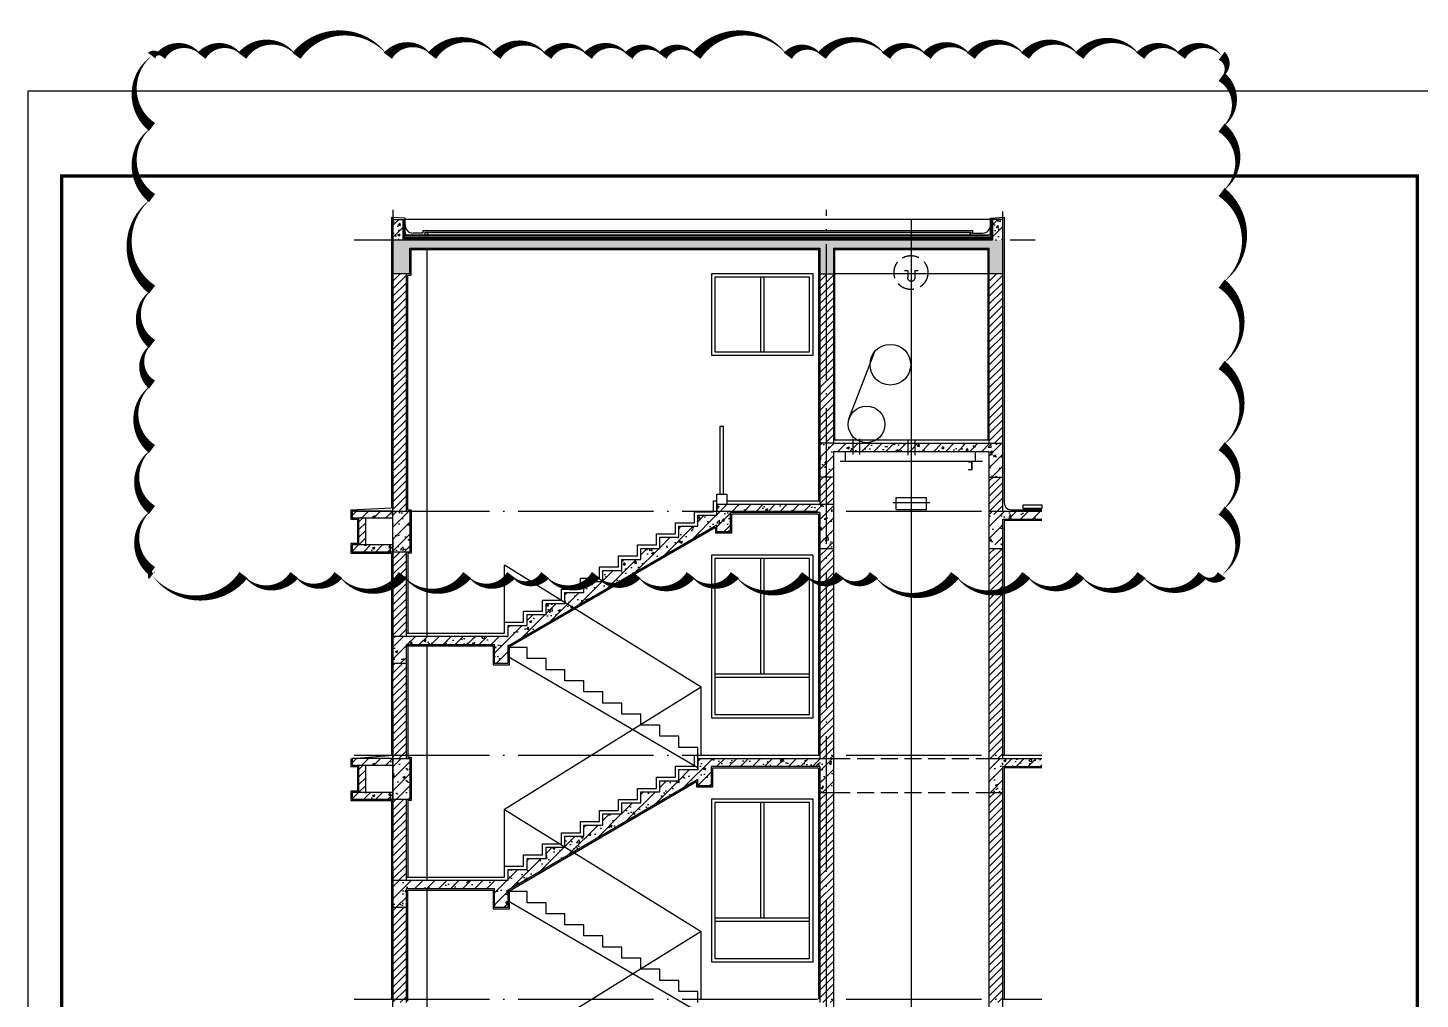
# Model space of a CAD drawing. Extents: x -1041549 to 749950, y -354245 to 17554.
# Drawn here: x -733762 to -713219, y -219186 to -204858 of the extents above; entities that cross this region are included whole.
import ezdxf

# ---------------------------------------------------------------- set-up
doc = ezdxf.new("R2010")
doc.units = 0
doc.header["$LTSCALE"] = 1000
doc.header["$MEASUREMENT"] = 0
doc.linetypes.add('DASH', pattern=[0.35, 0.25, -0.1])
doc.linetypes.add('DOTE', pattern=[2.42, 2, -0.2, 0.02, -0.2])
for name, color, linetype in [('AXIS', 3, 'Continuous'), ('DOTE', 1, 'Continuous'), ('FIT', 1, 'Continuous'), ('PDIM', 3, 'Continuous'), ('PUB_HACTH', 8, 'Continuous'), ('PUB_HATCH', 8, 'Continuous'), ('PUB_TITLE', 4, 'Continuous'), ('S_STAIR', 2, 'Continuous'), ('SURFACE', 6, 'Continuous'), ('WALL', 4, 'Continuous')]:
    doc.layers.add(name, color=color, linetype=linetype)
doc.layers.add('DIM_MODI', color=6, linetype='Continuous', plot=False)
pattern_1 = [(45, (-84822.1, -157030.22), (-88.388348, 88.388348), []), (50, (-84822.1, -157030.22), (358.63009, -31.37607), [37.5, -412.5]), (355, (-84822.1, -157030.22), (-69.37567, 376.09607), [30, -330]), (100.4514, (-84792.2, -157032.84), (289.2547, 344.71977), [31.8701, -350.57106]), (46.1842, (-84822.1, -156930.2), (533.62052, -82.7595), [56.25, -618.75]), (96.6356, (-84777.63, -156937.1), (467.33135, 487.05894), [47.80514, -525.8565]), (351.1842, (-84822.1, -156930.2), (467.33097, 487.0593), [45, -495]), (21, (-84772.1, -156955.22), (298.45353, -201.30945), [37.5, -412.5]), (326, (-84772.1, -156955.22), (121.65767, 362.57502), [30, -330]), (71.4514, (-84747.23, -156972), (420.11131, 161.26525), [31.8701, -350.57106]), (37.5, (-84822.1, -157030.22), (6.079928, 166.446927), [0, -326, 0, -335, 0, -331.25]), (7.5, (-84822.1, -157030.22), (131.53477, 197.205856), [0, -191, 0, -318.5, 0, -126.25]), (327.5, (-84933.6, -157030.22), (266.911218, -11.277436), [0, -125, 0, -390, 0, -517.5]), (317.5, (-84983.6, -157030.22), (291.593085, 50.05249), [0, -162.5, 0, -259, 0, -367.5])]
pattern_2 = [(45, (-84822.1, -153380.22), (-88.388348, 88.388348), []), (50, (-84822.1, -153380.22), (358.63009, -31.37607), [37.5, -412.5]), (355, (-84822.1, -153380.22), (-69.37567, 376.09607), [30, -330]), (100.4514, (-84792.2, -153382.84), (289.2547, 344.71977), [31.8701, -350.57106]), (46.1842, (-84822.1, -153280.2), (533.62052, -82.7595), [56.25, -618.75]), (96.6356, (-84777.63, -153287.1), (467.33135, 487.05894), [47.80514, -525.8565]), (351.1842, (-84822.1, -153280.2), (467.33097, 487.0593), [45, -495]), (21, (-84772.1, -153305.22), (298.45353, -201.30945), [37.5, -412.5]), (326, (-84772.1, -153305.22), (121.65767, 362.57502), [30, -330]), (71.4514, (-84747.23, -153322), (420.11131, 161.26525), [31.8701, -350.57106]), (37.5, (-84822.1, -153380.22), (6.079928, 166.446927), [0, -326, 0, -335, 0, -331.25]), (7.5, (-84822.1, -153380.22), (131.53477, 197.205856), [0, -191, 0, -318.5, 0, -126.25]), (327.5, (-84933.6, -153380.22), (266.911218, -11.277436), [0, -125, 0, -390, 0, -517.5]), (317.5, (-84983.6, -153380.22), (291.593085, 50.05249), [0, -162.5, 0, -259, 0, -367.5])]
pattern_3 = [(45, (-193013.43, -165294.83), (-88.388348, 88.388348), []), (50, (-193013.43, -165294.83), (358.63009, -31.37607), [37.5, -412.5]), (355, (-193013.43, -165294.83), (-69.37567, 376.09607), [30, -330]), (100.4514, (-192983.55, -165297.44), (289.2547, 344.71977), [31.8701, -350.57106]), (46.1842, (-193013.43, -165194.83), (533.62052, -82.7595), [56.25, -618.75]), (96.6356, (-192968.97, -165201.7), (467.33135, 487.05894), [47.80514, -525.8565]), (351.1842, (-193013.43, -165194.8), (467.331, 487.0593), [45, -495]), (21, (-192963.43, -165219.83), (298.45353, -201.30945), [37.5, -412.5]), (326, (-192963.43, -165219.83), (121.65767, 362.57502), [30, -330]), (71.4514, (-192938.56, -165236.6), (420.11131, 161.26525), [31.8701, -350.57106]), (37.5, (-193013.43, -165294.83), (6.079928, 166.446927), [0, -326, 0, -335, 0, -331.25]), (7.5, (-193013.43, -165294.83), (131.53477, 197.205856), [0, -191, 0, -318.5, 0, -126.25]), (327.5, (-193124.93, -165294.83), (266.911218, -11.277436), [0, -125, 0, -390, 0, -517.5]), (317.5, (-193174.93, -165294.83), (291.59308, 50.05249), [0, -162.5, 0, -259, 0, -367.5])]
pattern_4 = [(45, (-193013.43, -165294.83), (-56.126601, 56.126601), [])]
pattern_5 = [(45, (-1011558.565, -271060.83), (-35.355339, 35.355339), []), (50, (-1011558.56, -271060.83), (143.452037, -12.550427), [15, -165]), (355, (-1011558.56, -271060.83), (-27.75027, 150.43843), [12, -132]), (100.4514, (-1011546.61, -271061.88), (115.701876, 137.88791), [12.74804, -140.22842]), (46.1842, (-1011558.56, -271020.83), (213.44821, -33.1038), [22.5, -247.5]), (96.6356, (-1011540.78, -271023.6), (186.93254, 194.82357), [19.12206, -210.3426]), (351.1842, (-1011558.56, -271020.83), (186.93239, 194.82372), [18, -198]), (21, (-1011538.56, -271030.83), (119.38141, -80.52378), [15, -165]), (326, (-1011538.56, -271030.83), (48.66307, 145.03001), [12, -132]), (71.4514, (-1011528.62, -271037.54), (168.044526, 64.5061), [12.74804, -140.22842]), (37.5, (-1011558.565, -271060.83), (2.431971, 66.578771), [0, -130.4, 0, -134, 0, -132.5]), (7.5, (-1011558.565, -271060.83), (52.613907, 78.882342), [0, -76.4, 0, -127.4, 0, -50.5]), (327.5, (-1011603.165, -271060.83), (106.764487, -4.510974), [0, -50, 0, -156, 0, -207]), (317.5, (-1011623.16, -271060.83), (116.637234, 20.020996), [0, -65, 0, -103.6, 0, -147])]
pattern_6 = [(45, (-193013.43, -165794.83), (-88.388348, 88.388348), []), (50, (-193013.43, -165794.83), (358.63009, -31.37607), [37.5, -412.5]), (355, (-193013.43, -165794.83), (-69.37567, 376.09607), [30, -330]), (100.4514, (-192983.55, -165797.44), (289.2547, 344.71977), [31.8701, -350.57106]), (46.1842, (-193013.43, -165694.83), (533.62052, -82.7595), [56.25, -618.75]), (96.6356, (-192968.97, -165701.7), (467.33135, 487.05894), [47.80514, -525.8565]), (351.1842, (-193013.43, -165694.8), (467.331, 487.0593), [45, -495]), (21, (-192963.43, -165719.83), (298.45353, -201.30945), [37.5, -412.5]), (326, (-192963.43, -165719.83), (121.65767, 362.57502), [30, -330]), (71.4514, (-192938.56, -165736.6), (420.11131, 161.26525), [31.8701, -350.57106]), (37.5, (-193013.43, -165794.83), (6.079928, 166.446927), [0, -326, 0, -335, 0, -331.25]), (7.5, (-193013.43, -165794.83), (131.53477, 197.205856), [0, -191, 0, -318.5, 0, -126.25]), (327.5, (-193124.93, -165794.83), (266.911218, -11.277436), [0, -125, 0, -390, 0, -517.5]), (317.5, (-193174.93, -165794.83), (291.59308, 50.05249), [0, -162.5, 0, -259, 0, -367.5])]
pattern_7 = [(45, (-193013.43, -154494.83), (-56.126601, 56.126601), [])]
pattern_8 = [(45, (-193013.43, -150894.83), (-56.126601, 56.126601), [])]

# ---------------------------------------------------------------- blocks, each defined once
blk = doc.blocks.new('DG')
at = {"color": 6}
for p, q in [((62793, 8966), (62793, 8869)), ((62895, 8966), (62895, 8869))]:
    blk.add_line(p, q, dxfattribs=at)
for points in [[(62744, 8966), (62793, 8966)], [(62895, 8966), (62944, 8966)]]:
    blk.add_lwpolyline(points, dxfattribs=at)
blk.add_arc((62844, 8861), 51.8, 170.669, 9.331, dxfattribs=at)

msp = doc.modelspace()

# ---------------------------------------------------------------- hatches: boundary and pattern name
h = msp.add_hatch()
h.set_pattern_fill('钢筋混凝土', color=8, scale=50)
h.set_pattern_definition(pattern_6)
h.paths.add_polyline_path([(-728226.4, -207685.7), (-728376.4, -207685.7), (-728376.4, -207985.7), (-728226.4, -207985.7)])
h = msp.add_hatch()
h.set_pattern_fill('钢筋混凝土', color=8, scale=50)
h.set_pattern_definition(pattern_6)
h.paths.add_polyline_path([(-719376.4, -207685.7), (-719526.4, -207685.7), (-719526.4, -207985.7), (-719376.4, -207985.7)])
h = msp.add_hatch()
h.set_pattern_fill('钢筋混凝土', color=8, scale=50)
h.set_pattern_definition(pattern_6)
h.paths.add_polyline_path([(-719376.4, -207985.7), (-719576.4, -207985.7), (-728176.4, -207985.7), (-728376.4, -207985.7), (-728376.4, -208485.7), (-728126.4, -208485.7), (-728126.4, -208105.7), (-722076.4, -208105.7), (-722076.4, -208485.7), (-721876.4, -208485.7), (-721876.4, -208105.7), (-720826.4, -208105.7), (-720626.4, -208105.7), (-719576.4, -208105.7), (-719576.4, -208485.7), (-719376.4, -208485.7)])
h = msp.add_hatch()
h.set_pattern_fill('ANSI31', color=8, scale=50)
h.set_pattern_definition([(45, (-193013.43, -161194.83), (-56.126601, 56.126601), [])])
h.paths.add_polyline_path([(-728176.4, -208485.7), (-728376.4, -208485.7), (-728376.4, -211985.7), (-728176.4, -211985.7)])
h = msp.add_hatch()
h.set_pattern_fill('ANSI31', color=8, scale=50)
h.set_pattern_definition([(45, (-186713.43, -161194.83), (-56.126601, 56.126601), [])])
h.paths.add_polyline_path([(-721876.4, -208485.7), (-722076.4, -208485.7), (-722076.4, -210985.7), (-721876.4, -210985.7)])
h = msp.add_hatch()
h.set_pattern_fill('ANSI31', color=8, scale=50)
h.set_pattern_definition([(45, (-184213.43, -161194.83), (-56.126601, 56.126601), [])])
h.paths.add_polyline_path([(-719376.4, -208485.7), (-719576.4, -208485.7), (-719576.4, -210985.7), (-719376.4, -210985.7)])
h = msp.add_hatch()
h.set_pattern_fill('钢筋混凝土', color=8, scale=50)
h.set_pattern_definition(pattern_6)
h.paths.add_polyline_path([(-719376.4, -210985.7), (-719576.4, -210985.7), (-721876.4, -210985.7), (-722076.4, -210985.7), (-722076.4, -211485.7), (-721876.4, -211485.7), (-721876.4, -211105.7), (-719576.4, -211105.7), (-719576.4, -211485.7), (-719376.4, -211485.7)])
h = msp.add_hatch()
h.set_pattern_fill('ANSI31', color=8, scale=50)
h.set_pattern_definition([(45, (-186713.43, -163694.83), (-56.126601, 56.126601), [])])
h.paths.add_polyline_path([(-721876.4, -211485.7), (-722076.4, -211485.7), (-722076.4, -211885.8), (-721876.4, -211885.8)])
h = msp.add_hatch()
h.set_pattern_fill('ANSI31', color=8, scale=50)
h.set_pattern_definition([(45, (-184213.43, -163694.83), (-56.126601, 56.126601), [])])
h.paths.add_polyline_path([(-719376.4, -211485.7), (-719576.4, -211485.7), (-719576.4, -212035.8), (-719376.4, -212035.8)])
h = msp.add_hatch()
h.set_pattern_fill('钢筋混凝土', color=8, scale=50)
h.set_pattern_definition(pattern_2)
h.paths.add_polyline_path([(-728976.4, -211985.7), (-728376.4, -211985.7), (-728376.4, -212085.7), (-728976.4, -212085.7)])
h = msp.add_hatch()
h.set_pattern_fill('钢筋混凝土', color=8, scale=50)
h.set_pattern_definition(pattern_3)
h.paths.add_polyline_path([(-723596.4, -212187), (-723596.4, -212285.8), (-723396.4, -212285.8), (-723396.4, -212005.8), (-722076.4, -212005.8), (-722076.4, -212535.8), (-721876.4, -212535.8), (-721876.4, -211985.7), (-721876.4, -211885.8), (-722076.4, -211885.8), (-723596.4, -211885.8), (-723596.4, -212005.8), (-723596.4, -212048.3), (-723876.4, -212048.3), (-723876.4, -212210.8), (-724156.4, -212210.8), (-724156.4, -212373.3), (-724436.4, -212373.3), (-724436.4, -212535.8), (-724716.4, -212535.8), (-724716.4, -212698.3), (-724996.4, -212698.3), (-724996.4, -212860.8), (-725276.4, -212860.8), (-725276.4, -213023.3), (-725556.4, -213023.3), (-725556.4, -213185.8), (-725836.4, -213185.8), (-725836.4, -213348.3), (-726116.4, -213348.3), (-726116.4, -213510.8), (-726396.4, -213510.8), (-726396.4, -213673.3), (-726676.4, -213673.3), (-726676.4, -213835.8), (-728176.4, -213835.8), (-728376.4, -213835.8), (-728376.4, -214235.8), (-728176.4, -214235.8), (-728176.4, -213955.8), (-726876.4, -213955.8), (-726876.4, -214235.8), (-726676.4, -214235.8), (-726676.4, -213974.5)])
h = msp.add_hatch()
h.set_pattern_fill('钢筋混凝土', color=8, scale=50)
h.set_pattern_definition(pattern_3)
h.paths.add_polyline_path([(-728126.4, -211985.7), (-728376.4, -211985.7), (-728376.4, -212085.7), (-728376.4, -212585.7), (-728126.4, -212585.7)])
h = msp.add_hatch()
h.set_pattern_fill('钢筋混凝土', color=8, scale=50)
h.set_pattern_definition([(45, (-193013.43, -165244.75), (-88.388348, 88.388348), []), (50, (-193013.43, -165244.75), (358.63009, -31.37607), [37.5, -412.5]), (355, (-193013.43, -165244.75), (-69.37567, 376.09607), [30, -330]), (100.4514, (-192983.55, -165247.36), (289.2547, 344.71977), [31.8701, -350.57106]), (46.1842, (-193013.43, -165144.75), (533.62052, -82.7595), [56.25, -618.75]), (96.6356, (-192968.97, -165151.64), (467.33135, 487.05894), [47.80514, -525.8565]), (351.1842, (-193013.43, -165144.75), (467.331, 487.0593), [45, -495]), (21, (-192963.43, -165169.75), (298.45353, -201.30945), [37.5, -412.5]), (326, (-192963.43, -165169.75), (121.65767, 362.57502), [30, -330]), (71.4514, (-192938.56, -165186.52), (420.11131, 161.26525), [31.8701, -350.57106]), (37.5, (-193013.43, -165244.75), (6.079928, 166.446927), [0, -326, 0, -335, 0, -331.25]), (7.5, (-193013.43, -165244.75), (131.53477, 197.205856), [0, -191, 0, -318.5, 0, -126.25]), (327.5, (-193124.93, -165244.75), (266.911218, -11.277436), [0, -125, 0, -390, 0, -517.5]), (317.5, (-193174.93, -165244.75), (291.59308, 50.05249), [0, -162.5, 0, -259, 0, -367.5])])
h.paths.add_polyline_path([(-719376.4, -212105.7), (-718799, -212105.7), (-718799, -211985.7), (-719376.4, -211985.7), (-719576.4, -211985.7), (-719576.4, -212485.7), (-719376.4, -212485.7)])
h = msp.add_hatch()
h.set_pattern_fill('ANSI31', color=8, scale=50)
h.set_pattern_definition([(45, (-84822.1, -153380.22), (-56.126601, 56.126601), [])])
h.paths.add_polyline_path([(-728876.4, -212085.7), (-728776.4, -212085.7), (-728776.4, -212485.7), (-728876.4, -212485.7)])
h = msp.add_hatch()
h.set_pattern_fill('钢筋混凝土', color=8, scale=50)
h.set_pattern_definition(pattern_2)
h.paths.add_polyline_path([(-728976.4, -212485.7), (-728376.4, -212485.7), (-728376.4, -212585.7), (-728976.4, -212585.7)])
h = msp.add_hatch()
h.set_pattern_fill('ANSI31', color=8, scale=50)
h.set_pattern_definition(pattern_4)
h.paths.add_polyline_path([(-728176.4, -212585.7), (-728376.4, -212585.7), (-728376.4, -213835.8), (-728176.4, -213835.8)])
h = msp.add_hatch()
h.set_pattern_fill('ANSI31', color=8, scale=50)
h.set_pattern_definition(pattern_8)
h.paths.add_polyline_path([(-721876.4, -212535.8), (-722076.4, -212535.8), (-722076.4, -215585.7), (-722076.4, -215635.8), (-721876.4, -215635.8), (-721876.4, -215585.7)])
h = msp.add_hatch()
h.set_pattern_fill('ANSI31', color=8, scale=50)
h.set_pattern_definition(pattern_8)
h.paths.add_polyline_path([(-719376.4, -212535.8), (-719576.4, -212535.8), (-719576.4, -215585.7), (-719576.4, -215635.8), (-719376.4, -215635.8), (-719376.4, -215585.7)])
h = msp.add_hatch()
h.set_pattern_fill('ANSI31', color=8, scale=50)
h.set_pattern_definition(pattern_4)
h.paths.add_polyline_path([(-728176.4, -214235.8), (-728376.4, -214235.8), (-728376.4, -215585.7), (-728376.4, -215635.7), (-728176.4, -215635.7), (-728176.4, -215585.7)])
h = msp.add_hatch()
h.set_pattern_fill('钢筋混凝土', color=8, scale=50)
h.set_pattern_definition(pattern_1)
h.paths.add_polyline_path([(-728976.4, -215635.7), (-728376.4, -215635.7), (-728376.4, -215735.7), (-728976.4, -215735.7)])
h = msp.add_hatch()
h.set_pattern_fill('钢筋混凝土', color=8, scale=50)
h.set_pattern_definition(pattern_3)
h.paths.add_polyline_path([(-728126.4, -215635.7), (-728376.4, -215635.7), (-728376.4, -215735.7), (-728376.4, -216235.7), (-728126.4, -216235.7)])
h = msp.add_hatch()
h.set_pattern_fill('钢筋混凝土', color=8, scale=50)
h.set_pattern_definition(pattern_3)
h.paths.add_polyline_path([(-726676.4, -217574.8), (-723876.4, -215938.4), (-723876.4, -216035.8), (-723676.4, -216035.8), (-723676.4, -215755.8), (-722076.4, -215755.8), (-722076.4, -216135.8), (-721876.4, -216135.8), (-721876.4, -215635.8), (-722076.4, -215635.8), (-723876.4, -215635.8), (-723876.4, -215755.8), (-723876.4, -215799.4), (-724156.4, -215799.4), (-724156.4, -215963), (-724436.4, -215963), (-724436.4, -216126.7), (-724716.4, -216126.7), (-724716.4, -216290.3), (-724996.4, -216290.3), (-724996.4, -216453.9), (-725276.4, -216453.9), (-725276.4, -216617.6), (-725556.4, -216617.6), (-725556.4, -216781.2), (-725836.4, -216781.2), (-725836.4, -216944.9), (-726116.4, -216944.9), (-726116.4, -217108.5), (-726396.4, -217108.5), (-726396.4, -217272.1), (-726676.4, -217272.1), (-726676.4, -217435.8), (-728176.4, -217435.8), (-728376.4, -217435.8), (-728376.4, -217835.8), (-728176.4, -217835.8), (-728176.4, -217555.8), (-726876.4, -217555.8), (-726876.4, -217835.8), (-726676.4, -217835.8)])
h = msp.add_hatch()
h.set_pattern_fill('钢筋混凝土', color=8, scale=50)
h.set_pattern_definition(pattern_3)
h.paths.add_polyline_path([(-719376.4, -215755.8), (-718799, -215755.8), (-718799, -215635.8), (-719376.4, -215635.8), (-719576.4, -215635.8), (-719576.4, -216135.8), (-719376.4, -216135.8)])
h = msp.add_hatch()
h.set_pattern_fill('ANSI31', color=8, scale=50)
h.set_pattern_definition([(45, (-84822.1, -157030.22), (-56.126601, 56.126601), [])])
h.paths.add_polyline_path([(-728876.4, -215735.7), (-728776.4, -215735.7), (-728776.4, -216135.7), (-728876.4, -216135.7)])
h = msp.add_hatch()
h.set_pattern_fill('钢筋混凝土', color=8, scale=50)
h.set_pattern_definition(pattern_1)
h.paths.add_polyline_path([(-728976.4, -216135.7), (-728376.4, -216135.7), (-728376.4, -216235.7), (-728976.4, -216235.7)])
h = msp.add_hatch()
h.set_pattern_fill('ANSI31', color=8, scale=50)
h.set_pattern_definition(pattern_4)
h.paths.add_polyline_path([(-728176.4, -216235.7), (-728376.4, -216235.7), (-728376.4, -217435.8), (-728176.4, -217435.8)])
h = msp.add_hatch()
h.set_pattern_fill('ANSI31', color=8, scale=50)
h.set_pattern_definition(pattern_7)
h.paths.add_polyline_path([(-721876.4, -216135.8), (-722076.4, -216135.8), (-722076.4, -219185.7), (-722076.4, -219235.8), (-721876.4, -219235.8), (-721876.4, -219185.7)])
h = msp.add_hatch()
h.set_pattern_fill('ANSI31', color=8, scale=50)
h.set_pattern_definition(pattern_7)
h.paths.add_polyline_path([(-719376.4, -216135.8), (-719576.4, -216135.8), (-719576.4, -219185.7), (-719576.4, -219235.8), (-719376.4, -219235.8), (-719376.4, -219185.7)])
h = msp.add_hatch()
h.set_pattern_fill('ANSI31', color=8, scale=50)
h.set_pattern_definition([(45, (-193013.43, -166894.91), (-56.126601, 56.126601), [])])
h.paths.add_polyline_path([(-728176.4, -217835.8), (-728376.4, -217835.8), (-728376.4, -219235.7), (-728176.4, -219235.7)])
at = {"layer": 'PUB_HACTH'}
h = msp.add_hatch(dxfattribs=at)
h.set_pattern_fill('钢筋混凝土', color=256, scale=20, style=0)
h.set_pattern_definition([(45, (-1011679.914, -271060.83), (-35.355339, 35.355339), []), (50, (-1011679.91, -271060.83), (143.452037, -12.550427), [15, -165]), (355, (-1011679.91, -271060.83), (-27.75027, 150.43843), [12, -132]), (100.4514, (-1011667.96, -271061.88), (115.701876, 137.88791), [12.74804, -140.22842]), (46.1842, (-1011679.91, -271020.83), (213.44821, -33.1038), [22.5, -247.5]), (96.6356, (-1011662.13, -271023.6), (186.93254, 194.82357), [19.12206, -210.3426]), (351.1842, (-1011679.91, -271020.83), (186.93239, 194.82372), [18, -198]), (21, (-1011659.91, -271030.83), (119.38141, -80.52378), [15, -165]), (326, (-1011659.91, -271030.83), (48.66307, 145.03001), [12, -132]), (71.4514, (-1011649.97, -271037.54), (168.044526, 64.5061), [12.74804, -140.22842]), (37.5, (-1011679.914, -271060.83), (2.431971, 66.578771), [0, -130.4, 0, -134, 0, -132.5]), (7.5, (-1011679.914, -271060.83), (52.613907, 78.882342), [0, -76.4, 0, -127.4, 0, -50.5]), (327.5, (-1011724.514, -271060.83), (106.764487, -4.510974), [0, -50, 0, -156, 0, -207]), (317.5, (-1011744.51, -271060.83), (116.637234, 20.020996), [0, -65, 0, -103.6, 0, -147])])
h.paths.add_polyline_path([(-727906.4, -207870.7), (-727906.4, -207910.7), (-719846.4, -207910.7), (-719846.4, -207870.7)])
h = msp.add_hatch(dxfattribs=at)
h.set_pattern_fill('钢筋混凝土', color=256, scale=20, style=0)
h.set_pattern_definition(pattern_5)
h.paths.add_polyline_path([(-727849.9, -207910.7), (-727849.9, -207870.7), (-727906.4, -207870.7), (-727906.4, -207910.7)])
h = msp.add_hatch(dxfattribs=at)
h.set_pattern_fill('钢筋混凝土', color=256, scale=20, style=0)
h.set_pattern_definition(pattern_5)
h.paths.add_polyline_path([(-719902.9, -207910.7), (-719902.9, -207870.7), (-719846.4, -207870.7), (-719846.4, -207910.7)])
h = msp.add_hatch(dxfattribs=at)
h.set_pattern_fill('混凝土', color=256, scale=5, style=0)
h.set_pattern_definition([(50, (-1011574.075, -271060.832), (35.863009, -3.1376067), [3.75, -41.25]), (355, (-1011574.075, -271060.832), (-6.9375667, 37.6096067), [3, -33]), (100.4514, (-1011571.086, -271061.094), (28.925469, 34.471977), [3.1870095, -35.0571056]), (46.1842, (-1011574.075, -271050.83), (53.3620524, -8.275951), [5.625, -61.875]), (96.6356, (-1011569.63, -271051.52), (46.733135, 48.7058935), [4.780514, -52.58565]), (351.1842, (-1011574.075, -271050.83), (46.733097, 48.70593), [4.5, -49.5]), (21, (-1011569.075, -271053.332), (29.8453526, -20.1309445), [3.75, -41.25]), (326, (-1011569.075, -271053.332), (12.1657666, 36.2575023), [3, -33]), (71.4514, (-1011566.588, -271055.01), (42.0111314, 16.126525), [3.1870095, -35.0571056]), (37.5, (-1011574.075, -271060.832), (0.60799277, 16.6446927), [0, -32.6, 0, -33.5, 0, -33.125]), (7.5, (-1011574.075, -271060.832), (13.1534769, 19.7205856), [0, -19.1, 0, -31.85, 0, -12.625]), (327.5, (-1011585.225, -271060.832), (26.6911218, -1.1277436), [0, -12.5, 0, -39, 0, -51.75]), (317.5, (-1011590.225, -271060.832), (29.1593085, 5.0052491), [0, -16.25, 0, -25.9, 0, -36.75])])
h.paths.add_polyline_path([(-726992.2, -207945.7), (-726992.2, -207965.7), (-719546.4, -207965.7), (-719546.4, -207945.7)])

# ---------------------------------------------------------------- linework, layer by layer
at = {"color": 8}
for p, q in [((-728196.4, -207665.7), (-728396.4, -207654)), ((-728396.4, -207654), (-728396.4, -211937.4)), ((-728196.4, -207685.7), (-728196.4, -207665.7)), ((-719556.4, -207685.7), (-728196.4, -207685.7)), ((-719556.4, -207685.7), (-719556.4, -207665.7)), ((-728106.4, -208505.7), (-728106.4, -208125.7)), ((-728106.4, -208125.7), (-722096.4, -208125.7)), ((-722096.4, -208125.7), (-722096.4, -211835.8)), ((-728156.4, -208505.7), (-728106.4, -208505.7)), ((-721876.4, -210935.7), (-719576.4, -210935.7)), ((-728996.4, -211965.7), (-728396.4, -211937.4)), ((-728106.4, -211965.7), (-728106.4, -212605.7)), ((-719256.4, -211965.7), (-718799, -211965.7)), ((-719076.4, -211945.7), (-719076.4, -211985.7)), ((-728106.4, -212605.7), (-728156.4, -212605.7)), ((-728156.4, -212605.7), (-728156.4, -213785.8))]:
    msp.add_line(p, q, dxfattribs=at)
for p, q in [((-728226.4, -207685.7), (-728196.4, -207685.7)), ((-719526.4, -207685.7), (-719556.4, -207685.7)), ((-727906.4, -207870.7), (-727906.4, -207910.7)), ((-719846.4, -207870.7), (-719846.4, -207910.7)), ((-727876.4, -208125.7), (-727876.4, -213835.8)), ((-719576.4, -208485.7), (-721876.4, -208485.7)), ((-727876.4, -213955.8), (-727876.4, -217435.8)), ((-727876.4, -217555.8), (-727876.4, -220985.8))]:
    msp.add_line(p, q)
at = {"color": 4}
for p, q in [((-722951.4, -208535.7), (-722951.4, -209635.7)), ((-722901.4, -208535.7), (-722901.4, -209635.7)), ((-722951.4, -212685.7), (-722951.4, -214385.7)), ((-722901.4, -212685.7), (-722901.4, -214385.7)), ((-723626.4, -214385.7), (-722226.4, -214385.7)), ((-723626.4, -214435.7), (-722226.4, -214435.7)), ((-722951.4, -216285.7), (-722951.4, -217985.7)), ((-722901.4, -216285.7), (-722901.4, -217985.7)), ((-723626.4, -217985.7), (-722226.4, -217985.7)), ((-723626.4, -218035.7), (-722226.4, -218035.7))]:
    msp.add_line(p, q, dxfattribs=at)
at = {"color": 3}
for p, q in [((-723546.4, -211735.8), (-723546.4, -210735.8)), ((-723546.4, -210735.8), (-723496.4, -210735.8)), ((-723496.4, -211735.8), (-723496.4, -210735.8)), ((-726726.4, -213785.8), (-726726.4, -212785.8)), ((-723826.4, -214585.8), (-726726.4, -212785.8)), ((-723826.4, -214585.8), (-726726.4, -216385.8)), ((-723826.4, -215585.8), (-723826.4, -214585.8)), ((-726726.4, -217385.8), (-726726.4, -216385.8)), ((-726726.4, -216385.8), (-723826.4, -218185.8)), ((-723826.4, -218185.8), (-726726.4, -219985.8)), ((-723826.4, -219185.8), (-723826.4, -218185.8))]:
    msp.add_line(p, q, dxfattribs=at)
at = {"color": 8, "linetype": 'DASH'}
for p, q in [((-721876.4, -215635.8), (-719576.4, -215635.8)), ((-721876.4, -216135.8), (-719576.4, -216135.8))]:
    msp.add_line(p, q, dxfattribs=at)
at = {"color": 8}
for points in [[(-719556.4, -207665.7), (-719356.4, -207650.8), (-719356.4, -211865.7)], [(-721856.4, -210935.7), (-721856.4, -208125.7), (-720846.4, -208125.7), (-720846.4, -208125.7), (-720606.4, -208125.7), (-720606.4, -208125.7), (-719596.4, -208125.7), (-719596.4, -210935.7)], [(-728996.4, -211965.7), (-728996.4, -212105.7), (-728896.4, -212105.7), (-728896.4, -212465.7), (-728996.4, -212465.7), (-728996.4, -212605.7), (-728396.4, -212605.7), (-728396.4, -215585.7)], [(-728176.4, -213785.8), (-726726.4, -213785.8), (-726726.4, -213623.3), (-726446.4, -213623.3), (-726446.4, -213460.8), (-726166.4, -213460.8), (-726166.4, -213298.3), (-725886.4, -213298.3), (-725886.4, -213135.8), (-725606.4, -213135.8), (-725606.4, -212973.3), (-725326.4, -212973.3), (-725326.4, -212810.8), (-725046.4, -212810.8), (-725046.4, -212648.3), (-724766.4, -212648.3), (-724766.4, -212485.8), (-724486.4, -212485.8), (-724486.4, -212323.3), (-724206.4, -212323.3), (-724206.4, -212160.8), (-723926.4, -212160.8), (-723926.4, -211998.3), (-723646.4, -211998.3), (-723646.4, -211835.8), (-723596.4, -211835.8)], [(-723446.4, -211835.8), (-722076.4, -211835.8)], [(-719076.4, -211895.7), (-718799, -211895.7)], [(-719076.4, -211945.7), (-718799, -211945.7)], [(-728176.4, -213975.8), (-726896.4, -213975.8), (-726896.4, -214255.8), (-726656.4, -214255.8), (-726656.4, -213986), (-723616.4, -212221.7), (-723616.4, -212305.8), (-723376.4, -212305.8), (-723376.4, -212025.8), (-722096.4, -212025.8), (-722096.4, -215585.7)], [(-718799, -212125.7), (-719356.4, -212125.7), (-719356.4, -215585.7)], [(-728156.4, -213975.8), (-728156.4, -215615.7), (-728106.4, -215615.7), (-728106.4, -216255.7), (-728156.4, -216255.7), (-728156.4, -217385.8)], [(-728996.4, -215635.7), (-728996.4, -215755.7), (-728896.4, -215755.7), (-728896.4, -216115.7), (-728996.4, -216115.7), (-728996.4, -216255.7), (-728396.4, -216255.7), (-728396.4, -219185.7)], [(-728176.4, -217385.8), (-726726.4, -217385.8), (-726726.4, -217222.1), (-726446.4, -217222.1), (-726446.4, -217058.5), (-726166.4, -217058.5), (-726166.4, -216894.9), (-725886.4, -216894.9), (-725886.4, -216731.2), (-725606.4, -216731.2), (-725606.4, -216567.6), (-725326.4, -216567.6), (-725326.4, -216403.9), (-725046.4, -216403.9), (-725046.4, -216240.3), (-724766.4, -216240.3), (-724766.4, -216076.7), (-724486.4, -216076.7), (-724486.4, -215913), (-724206.4, -215913), (-724206.4, -215749.4), (-723926.4, -215749.4), (-723926.4, -215585.8), (-722076.4, -215585.8)], [(-719376.4, -215585.7), (-718799, -215585.7)], [(-728156.4, -219215.7), (-728156.4, -217575.8), (-726896.4, -217575.8), (-726896.4, -217855.8), (-726656.4, -217855.8), (-726656.4, -217586.2), (-723896.4, -215973.2), (-723896.4, -216055.8), (-723656.4, -216055.8), (-723656.4, -215775.8), (-722096.4, -215775.8), (-722096.4, -219185.7)], [(-718799, -215775.8), (-719356.4, -215775.8), (-719356.4, -219185.7)], [(-719376.4, -219185.7), (-718799, -219185.7)]]:
    msp.add_lwpolyline(points, dxfattribs=at)
at = {"color": 2, "linetype": 'DASH', "ltscale": 0.1, "const_width": 3}
for points in [[(-728226.4, -207723.1), (-728208.1, -207723), (-728208.3, -207888.4)], [(-719526.4, -207723.1), (-719544.7, -207723), (-719544.5, -207888.4)], [(-728178.9, -207926.6), (-727988.9, -207926.8)], [(-728174.7, -207936.7), (-727990.1, -207936.7)], [(-719776.4, -207937.2), (-727990.1, -207936.7)], [(-727988.9, -207926.8), (-727976.4, -207937.2)], [(-719763.9, -207926.8), (-719776.4, -207937.2)], [(-719573.9, -207926.6), (-719763.9, -207926.8)], [(-719578.1, -207936.7), (-719762.7, -207936.7)]]:
    msp.add_lwpolyline(points, dxfattribs=at)
for points in [[(-728218.3, -207888.4, 0.3841987), (-728174.7, -207936.7)], [(-728208.3, -207888.4, 0.2874846), (-728178.9, -207926.6)], [(-719534.5, -207888.4, -0.3841987), (-719578.1, -207936.7)], [(-719544.5, -207888.4, -0.2874846), (-719573.9, -207926.6)]]:
    msp.add_lwpolyline(points, format="xyb", dxfattribs=at)
at = {"color": 2}
for points in [[(-722176.4, -208485.7), (-723676.4, -208485.7), (-723676.4, -209685.7), (-722176.4, -209685.7)], [(-722176.4, -212635.7), (-723676.4, -212635.7), (-723676.4, -215035.7), (-722176.4, -215035.7)], [(-722176.4, -216235.7), (-723676.4, -216235.7), (-723676.4, -218635.7), (-722176.4, -218635.7)]]:
    msp.add_lwpolyline(points, close=True, dxfattribs=at)
at = {"color": 4}
for points in [[(-722226.4, -208535.7), (-723626.4, -208535.7), (-723626.4, -209635.7), (-722226.4, -209635.7)], [(-722226.4, -212685.7), (-723626.4, -212685.7), (-723626.4, -214985.7), (-722226.4, -214985.7)], [(-722226.4, -216285.7), (-723626.4, -216285.7), (-723626.4, -218585.7), (-722226.4, -218585.7)]]:
    msp.add_lwpolyline(points, close=True, dxfattribs=at)
at = {"color": 3}
msp.add_lwpolyline([(-723596.4, -211885.8), (-723596.4, -211735.8), (-723446.4, -211735.8), (-723446.4, -211885.8)], dxfattribs=at)
at = {"color": 8}
msp.add_lwpolyline([(-719076.4, -211895.7), (-718799, -211895.7), (-718799, -211945.7), (-719076.4, -211945.7)], close=True, dxfattribs=at)
msp.add_arc((-719256.4, -211865.7), 100, 180, 270, dxfattribs=at)
at = {"layer": 'AXIS', "color": 8}
for p, q in [((-728206.4, -207685.7, -13779.6), (-728206.4, -207977.7)), ((-719546.4, -207685.7, -13779.6), (-719546.4, -207977.7)), ((-727931.4, -207845.7), (-727931.4, -207885.7)), ((-719821.4, -207845.7), (-719821.4, -207885.7))]:
    msp.add_line(p, q, dxfattribs=at)
at = {"layer": 'AXIS'}
msp.add_line((-728206.4, -207977.7), (-719546.4, -207977.7), dxfattribs=at)
at = {"layer": 'AXIS', "linetype": 'DASH'}
msp.add_circle((-720731.8, -208467.4), 250, dxfattribs=at)
at = {"layer": 'DIM_MODI'}
msp.add_lwpolyline([(-731929.4, -205270.3, 0, 150, 0.5), (-731929.4, -206320.3, 0, 150, 0.5), (-731929.4, -207370.3, 0, 150, 0.5), (-731929.4, -208720.3, 0, 150, 0.5), (-731929.4, -209520.3, 0, 150, 0.5), (-731929.4, -210120.3, 0, 150, 0.5), (-731929.4, -211070.3, 0, 150, 0.5), (-731929.4, -211970.3, 0, 150, 0.5), (-731929.4, -212870.3, 0, 150, 0.5), (-731929.4, -212930.3, 0, 150, 0.5), (-730579.4, -212930.3, 0, 150, 0.5), (-729829.4, -212930.3, 0, 150, 0.5), (-729179.4, -212930.3, 0, 150, 0.5), (-728229.4, -212930.3, 0, 150, 0.5), (-727279.4, -212930.3, 0, 150, 0.5), (-726629.4, -212930.3, 0, 150, 0.5), (-726129.4, -212930.3, 0, 150, 0.5), (-725379.4, -212930.3, 0, 150, 0.5), (-724779.4, -212930.3, 0, 150, 0.5), (-723979.4, -212930.3, 0, 150, 0.5), (-723329.4, -212930.3, 0, 150, 0.5), (-722279.4, -212930.3, 0, 150, 0.5), (-721779.4, -212930.3, 0, 150, 0.5), (-721279.4, -212930.3, 0, 150, 0.5), (-720079.4, -212930.3, 0, 150, 0.5), (-719029.4, -212930.3, 0, 150, 0.5), (-718229.4, -212930.3, 0, 150, 0.5), (-717329.4, -212930.3, 0, 150, 0.5), (-716429.4, -212930.3, 0, 150, 0.5), (-716148.1, -212930.3, 0, 150, 0.5), (-716148.1, -211980.3, 0, 150, 0.5), (-716148.1, -211030.3, 0, 150, 0.5), (-716148.1, -209830.3, 0, 150, 0.5), (-716148.1, -208630.3, 0, 150, 0.5), (-716148.1, -207280.3, 0, 150, 0.5), (-716148.1, -206330.3, 0, 150, 0.5), (-716148.1, -205580.3, 0, 150, 0.5), (-716148.1, -205270.3, 0, 150, 0.5), (-716748.1, -205270.3, 0, 150, 0.5), (-717348.1, -205270.3, 0, 150, 0.5), (-718248.1, -205270.3, 0, 150, 0.5), (-719048.1, -205270.3, 0, 150, 0.5), (-719848.1, -205270.3, 0, 150, 0.5), (-720498.1, -205270.3, 0, 150, 0.5), (-721098.1, -205270.3, 0, 150, 0.5), (-722048.1, -205270.3, 0, 150, 0.5), (-722548.1, -205270.3, 0, 150, 0.5), (-723898.1, -205270.3, 0, 150, 0.5), (-724398.1, -205270.3, 0, 150, 0.5), (-724898.1, -205270.3, 0, 150, 0.5), (-725498.1, -205270.3, 0, 150, 0.5), (-726098.1, -205270.3, 0, 150, 0.5), (-726848.1, -205270.3, 0, 150, 0.5), (-727798.1, -205270.3, 0, 150, 0.5), (-728448.1, -205270.3, 0, 150, 0.5), (-729798.1, -205270.3, 0, 150, 0.5), (-730598.1, -205270.3, 0, 150, 0.5), (-731198.1, -205270.3, 0, 150, 0.5), (-731798.1, -205270.3, 0, 150, 0.5)], format="xyseb", close=True, dxfattribs=at)
at = {"layer": 'DOTE', "linetype": 'DOTE'}
for p, q in [((-728376.4, -207544.1), (-728376.4, -234953.3)), ((-721976.4, -236668.4), (-721976.4, -207544.1)), ((-719376.4, -211985.7), (-719376.4, -207544.1)), ((-728948.4, -207985.7), (-718897.5, -207985.7)), ((-728948.4, -211985.7), (-718799, -211985.7)), ((-719376.4, -230035.8), (-719376.4, -212105.7)), ((-728948.4, -215585.7), (-718799, -215585.7)), ((-728948.4, -219185.7), (-718799, -219185.7))]:
    msp.add_line(p, q, dxfattribs=at)
at = {"layer": 'FIT', "color": 1}
for p, q in [((-720726.4, -207682.5), (-720726.4, -218856)), ((-721646.9, -210626.6), (-721264.6, -209632.7)), ((-721588.9, -210921.4), (-721588.9, -211153.2)), ((-721488.9, -210921.4), (-721488.9, -211153.2)), ((-720776.4, -210931.1), (-720776.4, -211161.2)), ((-720676.4, -210931.1), (-720676.4, -211161.2)), ((-721696.6, -211255.7), (-721696.6, -211105.7)), ((-719784.6, -211105.7), (-719784.6, -211255.7)), ((-719676.4, -211255.7), (-721776.4, -211255.7)), ((-719884.6, -211255.7), (-719884.6, -211261.7)), ((-719884.6, -211261.7), (-719837.6, -211261.7)), ((-719884.6, -211374.7), (-719837.6, -211374.7)), ((-719884.6, -211374.7), (-719884.6, -211380.7)), ((-719837.6, -211261.7), (-719837.6, -211374.7)), ((-719831.6, -211255.7), (-719831.6, -211380.7)), ((-720951.4, -211960.7), (-720951.4, -211785.7)), ((-720951.4, -211785.7), (-720501.4, -211785.7)), ((-720501.4, -211960.7), (-720501.4, -211785.7)), ((-721001, -211860.7), (-720454.4, -211860.7)), ((-720951.4, -211960.7), (-720501.4, -211960.7)), ((-720726.4, -218856), (-720726.4, -236145.7))]:
    msp.add_line(p, q, dxfattribs=at)
for centre, radius in [((-721035.5, -209826.4), 300), ((-721386.3, -210707.4), 270)]:
    msp.add_circle(centre, radius, dxfattribs=at)
at = {"layer": 'PDIM', "ltscale": 20}
for points in [[(-728226.4, -207746), (-728226.4, -207723.1), (-728205.4, -207746), (-728205.4, -207723.1)], [(-719526.4, -207746), (-719526.4, -207723.1), (-719547.4, -207746), (-719547.4, -207723.1)]]:
    msp.add_solid(points, dxfattribs=at)
at = {"layer": 'PUB_HACTH'}
msp.add_line((-719546.4, -207945.7), (-728206.4, -207945.7), dxfattribs=at)
at = {"layer": 'PUB_HATCH'}
for p, q in [((-728206.4, -207965.7, -13779.6), (-728206.4, -207685.7, -13779.6)), ((-719546.4, -207965.7, -13779.6), (-719546.4, -207685.7, -13779.6)), ((-727931.4, -207885.7), (-728076.4, -207885.7)), ((-727931.4, -207845.7), (-719821.4, -207845.7)), ((-719821.4, -207885.7), (-719676.4, -207885.7)), ((-719606.4, -207920.3), (-728206.4, -207920.3)), ((-728206.4, -207965.7, -13779.6), (-719546.4, -207965.7, -13779.6))]:
    msp.add_line(p, q, dxfattribs=at)
for points in [[(-728196.4, -207870.7), (-728196.4, -207685.7)], [(-719556.4, -207870.7), (-719556.4, -207685.7)]]:
    msp.add_lwpolyline(points, dxfattribs=at)
for centre, radius, start, end in [((-728076.4, -207765.7), 120, 180, 270), ((-728146.4, -207870.3), 50, 180, 270), ((-719676.4, -207765.7), 120, 270, 0), ((-719606.4, -207870.3), 50, 270, 0)]:
    msp.add_arc(centre, radius, start, end, dxfattribs=at)
at = {"layer": 'PUB_TITLE'}
msp.add_lwpolyline([(-733761.6, -205794.1), (-733761.6, -242944.1), (-712761.6, -242944.1), (-712761.6, -205794.1)], close=True, dxfattribs=at)
at = {"layer": 'PUB_TITLE', "const_width": 50}
msp.add_lwpolyline([(-733261.6, -207044.1), (-733261.6, -242444.1), (-713261.6, -242444.1), (-713261.6, -207044.1)], close=True, dxfattribs=at)
at = {"layer": 'S_STAIR'}
for p, q in [((-723596.4, -212048.3), (-723596.4, -211885.8)), ((-723596.4, -211885.8), (-723596.4, -212005.8)), ((-723596.4, -211885.8), (-722076.4, -211885.8)), ((-726676.4, -213974.5), (-723596.4, -212187)), ((-723876.4, -212210.8), (-723876.4, -212048.3)), ((-723876.4, -212048.3), (-723596.4, -212048.3)), ((-723596.4, -212285.8), (-723596.4, -212187)), ((-722076.4, -212005.8), (-723396.4, -212005.8)), ((-723396.4, -212285.8), (-723396.4, -212005.8)), ((-724436.4, -212535.8), (-724436.4, -212373.3)), ((-724436.4, -212373.3), (-724156.4, -212373.3)), ((-724156.4, -212373.3), (-724156.4, -212210.8)), ((-724156.4, -212210.8), (-723876.4, -212210.8)), ((-723596.4, -212285.8), (-723396.4, -212285.8)), ((-724716.4, -212698.3), (-724716.4, -212535.8)), ((-724716.4, -212535.8), (-724436.4, -212535.8)), ((-724996.4, -212860.8), (-724996.4, -212698.3)), ((-724996.4, -212698.3), (-724716.4, -212698.3)), ((-725556.4, -213185.8), (-725556.4, -213023.3)), ((-725556.4, -213023.3), (-725276.4, -213023.3)), ((-725276.4, -213023.3), (-725276.4, -212860.8)), ((-725276.4, -212860.8), (-724996.4, -212860.8)), ((-725836.4, -213348.3), (-725836.4, -213185.8)), ((-725836.4, -213185.8), (-725556.4, -213185.8)), ((-726116.4, -213510.8), (-726116.4, -213348.3)), ((-726116.4, -213348.3), (-725836.4, -213348.3)), ((-726396.4, -213673.3), (-726396.4, -213510.8)), ((-726396.4, -213510.8), (-726116.4, -213510.8)), ((-726676.4, -213835.8), (-728176.4, -213835.8)), ((-726676.4, -213835.8), (-726676.4, -213673.3)), ((-726676.4, -213673.3), (-726396.4, -213673.3)), ((-728176.4, -213955.8), (-726876.4, -213955.8)), ((-726876.4, -214235.8), (-726876.4, -213955.8)), ((-726676.4, -214235.8), (-726676.4, -213974.5)), ((-726676.4, -214235.8), (-726876.4, -214235.8)), ((-723876.4, -215799.4), (-723876.4, -215635.8)), ((-723876.4, -215635.8), (-723876.4, -215755.8)), ((-723876.4, -215635.8), (-722076.4, -215635.8)), ((-724156.4, -215963), (-724156.4, -215799.4)), ((-724156.4, -215799.4), (-723876.4, -215799.4)), ((-722076.4, -215755.8), (-723676.4, -215755.8)), ((-723676.4, -216035.8), (-723676.4, -215755.8)), ((-726676.4, -217574.8), (-723876.4, -215938.4)), ((-724436.4, -216126.7), (-724436.4, -215963)), ((-724436.4, -215963), (-724156.4, -215963)), ((-723876.4, -216035.8), (-723876.4, -215938.4)), ((-723876.4, -216035.8), (-723676.4, -216035.8)), ((-724996.4, -216453.9), (-724996.4, -216290.3)), ((-724996.4, -216290.3), (-724716.4, -216290.3)), ((-724716.4, -216290.3), (-724716.4, -216126.7)), ((-724716.4, -216126.7), (-724436.4, -216126.7)), ((-725276.4, -216617.6), (-725276.4, -216453.9)), ((-725276.4, -216453.9), (-724996.4, -216453.9)), ((-725556.4, -216781.2), (-725556.4, -216617.6)), ((-725556.4, -216617.6), (-725276.4, -216617.6)), ((-725836.4, -216944.9), (-725836.4, -216781.2)), ((-725836.4, -216781.2), (-725556.4, -216781.2)), ((-726396.4, -217272.1), (-726396.4, -217108.5)), ((-726396.4, -217108.5), (-726116.4, -217108.5)), ((-726116.4, -217108.5), (-726116.4, -216944.9)), ((-726116.4, -216944.9), (-725836.4, -216944.9)), ((-726676.4, -217435.8), (-726676.4, -217272.1)), ((-726676.4, -217272.1), (-726396.4, -217272.1)), ((-726676.4, -217435.8), (-728176.4, -217435.8)), ((-728176.4, -217555.8), (-726876.4, -217555.8)), ((-726876.4, -217835.8), (-726876.4, -217555.8)), ((-726676.4, -217835.8), (-726676.4, -217574.8)), ((-726676.4, -217835.8), (-726876.4, -217835.8))]:
    msp.add_line(p, q, dxfattribs=at)
at = {"layer": 'S_STAIR', "color": 9}
for p, q in [((-726396.4, -213999.4), (-726676.4, -213999.4)), ((-726396.4, -214163), (-726396.4, -213999.4)), ((-723876.4, -215774.8), (-726676.4, -214138.4)), ((-726116.4, -214163), (-726396.4, -214163)), ((-726116.4, -214326.7), (-726116.4, -214163)), ((-725836.4, -214326.7), (-726116.4, -214326.7)), ((-725836.4, -214490.3), (-725836.4, -214326.7)), ((-725556.4, -214490.3), (-725836.4, -214490.3)), ((-725556.4, -214653.9), (-725556.4, -214490.3)), ((-725276.4, -214653.9), (-725556.4, -214653.9)), ((-725276.4, -214817.6), (-725276.4, -214653.9)), ((-724996.4, -214817.6), (-725276.4, -214817.6)), ((-724996.4, -214981.2), (-724996.4, -214817.6)), ((-724716.4, -214981.2), (-724996.4, -214981.2)), ((-724716.4, -215144.9), (-724716.4, -214981.2)), ((-724436.4, -215144.9), (-724716.4, -215144.9)), ((-724436.4, -215308.5), (-724436.4, -215144.9)), ((-724156.4, -215308.5), (-724436.4, -215308.5)), ((-724156.4, -215472.1), (-724156.4, -215308.5)), ((-723876.4, -215472.1), (-724156.4, -215472.1)), ((-723876.4, -215635.8), (-723876.4, -215472.1)), ((-726396.4, -217599.4), (-726676.4, -217599.4)), ((-723876.4, -219374.8), (-726676.4, -217738.4)), ((-726396.4, -217763), (-726396.4, -217599.4)), ((-726116.4, -217763), (-726396.4, -217763)), ((-726116.4, -217926.7), (-726116.4, -217763)), ((-725836.4, -217926.7), (-726116.4, -217926.7)), ((-725836.4, -218090.3), (-725836.4, -217926.7)), ((-725556.4, -218090.3), (-725836.4, -218090.3)), ((-725556.4, -218253.9), (-725556.4, -218090.3)), ((-725276.4, -218253.9), (-725556.4, -218253.9)), ((-725276.4, -218417.6), (-725276.4, -218253.9)), ((-724996.4, -218417.6), (-725276.4, -218417.6)), ((-724996.4, -218581.2), (-724996.4, -218417.6)), ((-724716.4, -218581.2), (-724996.4, -218581.2)), ((-724716.4, -218744.9), (-724716.4, -218581.2)), ((-724436.4, -218744.9), (-724716.4, -218744.9)), ((-724436.4, -218908.5), (-724436.4, -218744.9)), ((-724156.4, -218908.5), (-724436.4, -218908.5)), ((-724156.4, -219072.1), (-724156.4, -218908.5)), ((-723876.4, -219072.1), (-724156.4, -219072.1)), ((-723876.4, -219235.8), (-723876.4, -219072.1))]:
    msp.add_line(p, q, dxfattribs=at)
at = {"layer": 'SURFACE', "color": 0}
for p, q in [((-727906.4, -207870.7), (-719846.4, -207870.7)), ((-719546.4, -207965.7), (-728206.4, -207965.7)), ((-728175.9, -207910.7), (-719576.9, -207910.7))]:
    msp.add_line(p, q, dxfattribs=at)
at = {"layer": 'WALL'}
for p, q in [((-728376.4, -208485.7), (-728376.4, -207985.7)), ((-719376.4, -211985.7), (-719376.4, -207985.7)), ((-722076.4, -208105.7), (-722076.4, -208485.7)), ((-721876.4, -208105.7), (-721876.4, -208485.7)), ((-719576.4, -210985.7), (-719576.4, -208105.7)), ((-728376.4, -211985.7), (-728376.4, -208485.7)), ((-728126.4, -208485.7), (-728376.4, -208485.7)), ((-728176.4, -211985.7), (-728176.4, -208485.7)), ((-728156.4, -211965.7), (-728156.4, -208505.7)), ((-722076.4, -208485.7), (-722076.4, -211885.8)), ((-721876.4, -208485.7), (-721876.4, -210985.7)), ((-719376.4, -208485.7), (-719576.4, -208485.7)), ((-721876.4, -210985.7), (-722076.4, -210985.7)), ((-721876.4, -210985.7), (-719576.4, -210985.7)), ((-721876.4, -211105.7), (-721876.4, -211985.7)), ((-721876.4, -211105.7), (-719576.4, -211105.7)), ((-719576.4, -210985.7), (-719376.4, -210985.7)), ((-719576.4, -211985.7), (-719576.4, -211105.7)), ((-721876.4, -211485.7), (-722076.4, -211485.7)), ((-719576.4, -211485.7), (-719376.4, -211485.7)), ((-728376.4, -215585.7), (-728376.4, -211985.7)), ((-728376.4, -211985.7), (-728126.4, -211985.7)), ((-728156.4, -211965.7), (-728106.4, -211965.7)), ((-728126.4, -211985.7), (-728126.4, -212585.7)), ((-722076.4, -211885.8), (-721876.4, -211885.8)), ((-721876.4, -211985.7), (-721876.4, -215585.7)), ((-719576.4, -215585.7), (-719576.4, -211985.7)), ((-719576.4, -211985.7), (-719376.4, -211985.7)), ((-719376.4, -211985.7), (-718799, -211985.7)), ((-719376.4, -211985.7), (-719376.4, -211985.7)), ((-728876.4, -212485.7), (-728876.4, -212085.7)), ((-728776.4, -212485.7), (-728776.4, -212085.7)), ((-722076.4, -212005.8), (-722076.4, -215585.7)), ((-719376.4, -215585.7), (-719376.4, -212105.7)), ((-719376.4, -212105.7), (-718799, -212105.7)), ((-728376.4, -212585.7), (-728126.4, -212585.7)), ((-728176.4, -213835.8), (-728176.4, -212585.7)), ((-722076.4, -212535.8), (-721876.4, -212535.8)), ((-719576.4, -212535.8), (-719376.4, -212535.8)), ((-728176.4, -213835.8), (-728376.4, -213835.8)), ((-728176.4, -215585.7), (-728176.4, -213955.8)), ((-728176.4, -214235.8), (-728376.4, -214235.8)), ((-728976.4, -215635.7), (-728376.4, -215585.7)), ((-728376.4, -219185.7), (-728376.4, -215585.7)), ((-728376.4, -215635.7), (-728126.4, -215635.7)), ((-728176.4, -215635.7), (-728176.4, -215585.7)), ((-728176.4, -215635.7), (-728176.4, -215585.7)), ((-728126.4, -215635.7), (-728126.4, -216235.7)), ((-722076.4, -215585.7), (-722076.4, -215635.8)), ((-722076.4, -215635.8), (-721876.4, -215635.8)), ((-721876.4, -215585.7), (-721876.4, -219185.7)), ((-719576.4, -219185.7), (-719576.4, -215585.7)), ((-719576.4, -215635.8), (-719376.4, -215635.8)), ((-719376.4, -215635.8), (-719376.4, -215585.7)), ((-719376.4, -215635.8), (-718799, -215635.8)), ((-728876.4, -216135.7), (-728876.4, -215735.7)), ((-728776.4, -216135.7), (-728776.4, -215735.7)), ((-722076.4, -215755.8), (-722076.4, -219185.7)), ((-719376.4, -219185.7), (-719376.4, -215755.8)), ((-719376.4, -215755.8), (-718799, -215755.8)), ((-728376.4, -216235.7), (-728126.4, -216235.7)), ((-728176.4, -217435.8), (-728176.4, -216235.7)), ((-722076.4, -216135.8), (-721876.4, -216135.8)), ((-719576.4, -216135.8), (-719376.4, -216135.8)), ((-728176.4, -217435.8), (-728376.4, -217435.8)), ((-728176.4, -219185.7), (-728176.4, -217555.8)), ((-728176.4, -217835.8), (-728376.4, -217835.8)), ((-728376.4, -222785.7), (-728376.4, -219185.7)), ((-728176.4, -219235.7), (-728176.4, -219185.7)), ((-728176.4, -219235.7), (-728176.4, -219185.7)), ((-722076.4, -219185.7), (-722076.4, -219235.8)), ((-721876.4, -219185.7), (-721876.4, -222785.7)), ((-719576.4, -222785.7), (-719576.4, -219185.7)), ((-719376.4, -219235.8), (-719376.4, -219185.7))]:
    msp.add_line(p, q, dxfattribs=at)
at = {"layer": 'WALL', "color": 8}
for p, q in [((-728206.4, -207965.7), (-728156.4, -207965.7)), ((-719546.4, -207965.7), (-719596.4, -207965.7))]:
    msp.add_line(p, q, dxfattribs=at)
at = {"layer": 'WALL'}
for points in [[(-728376.4, -207985.7), (-728376.4, -207685.7), (-728226.4, -207685.7), (-728226.4, -207985.7)], [(-719376.4, -207985.7), (-719376.4, -207685.7), (-719526.4, -207685.7), (-719526.4, -207985.7)], [(-728226.4, -207985.7), (-719526.4, -207985.7)], [(-728126.4, -208485.7), (-728126.4, -208105.7), (-722076.4, -208105.7)], [(-721876.4, -208105.7), (-720826.4, -208105.7)], [(-720826.4, -208105.7), (-719576.4, -208105.7)], [(-722076.4, -208485.7), (-721876.4, -208485.7)]]:
    msp.add_lwpolyline(points, dxfattribs=at)
for points in [[(-728376.4, -211985.7), (-728976.4, -211985.7), (-728976.4, -212085.7), (-728376.4, -212085.7)], [(-728376.4, -212485.7), (-728976.4, -212485.7), (-728976.4, -212585.7), (-728376.4, -212585.7)], [(-728376.4, -215635.7), (-728976.4, -215635.7), (-728976.4, -215735.7), (-728376.4, -215735.7)], [(-728376.4, -216135.7), (-728976.4, -216135.7), (-728976.4, -216235.7), (-728376.4, -216235.7)]]:
    msp.add_lwpolyline(points, close=True, dxfattribs=at)

# ---------------------------------------------------------------- block references
at = {"xscale": -1}
msp.add_blockref('DG', (-657882.2, -217409.4), dxfattribs=at)

doc.saveas('drawing.dxf')
